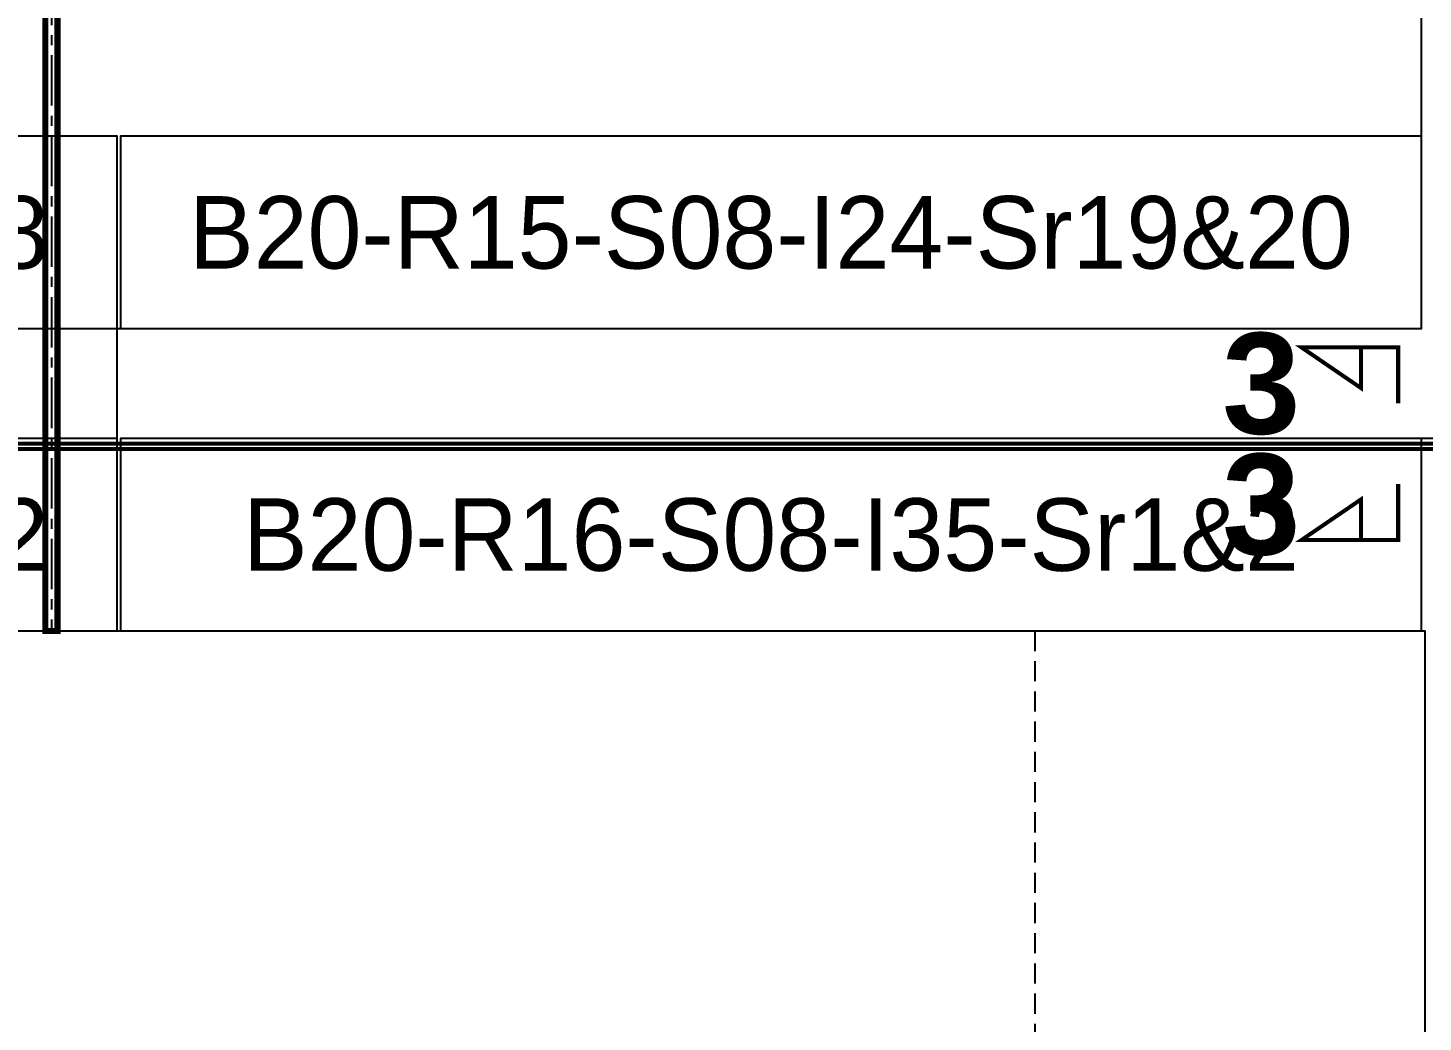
# Model space of a CAD drawing. Header units: metres. Extents: x 530144 to 530565, y 2673807 to 2674119.
# Drawn here: x 530368.83 to 530403.48, y 2673992.08 to 2674016.76 of the extents above; entities that cross this region are included whole.
import ezdxf
from ezdxf.enums import TextEntityAlignment as Align

# ---------------------------------------------------------------- set-up
doc = ezdxf.new("R2010")
doc.units = ezdxf.units.M
doc.linetypes.add('CENTER', pattern=[2, 1.25, -0.25, 0.25, -0.25])
doc.linetypes.add('DASHED', pattern=[0.75, 0.5, -0.25])
for name, color, linetype in [('DC Trench BL-20', 40, 'Continuous'), ('E-Inverter Grouping', 2, 'Continuous'), ('IDT', 7, 'Continuous'), ('LT Cable(AG) INV to LT Panel BL-20', 2, 'Continuous'), ('Messenger Wire-Block-20 (Master Path)', 30, 'Continuous'), ('Messenger Wire-Block-20 (MW Path)', 191, 'Continuous'), ('MMS Table Block-20', 8, 'Continuous'), ('Plan Line - DC BL-20', 40, 'Continuous'), ('Section Marking BL-20', 2, 'Continuous')]:
    doc.layers.add(name, color=color, linetype=linetype)
doc.styles.add('BoldTextStyle', font='arialbd.ttf')
doc.styles.get("Standard").update_dxf_attribs({"font": 'Adani Regular.ttf'})

# ---------------------------------------------------------------- blocks, each defined once
blk = doc.blocks.new('MMS Table (32.292 x 4.788)')
at = {"color": 0}
blk.add_lwpolyline([(0, -0.002), (0, 4.786), (32.292, 4.786), (32.292, -0.002)], close=True, dxfattribs=at)
at = {"color": 7}
blk.add_attdef('ID1', text='', height=1.8, dxfattribs=at).set_placement((16.146, 2.392), align=Align.MIDDLE_CENTER)
blk = doc.blocks.new('IDT')
at = {"layer": 'IDT', "color": 243, "linetype": 'DASHED'}
blk.add_lwpolyline([(45.5, 32.586), (45.5, -4.032), (0, -4.032), (0, 32.586)], close=True, dxfattribs=at)

msp = doc.modelspace()

# ---------------------------------------------------------------- linework, layer by layer
at = {"layer": 'DC Trench BL-20', "color": 40, "const_width": 0.15}
msp.add_lwpolyline([(530369.569, 2674044.077), (530369.269, 2674044.077), (530369.269, 2674001.789), (530369.569, 2674001.789)], close=True, dxfattribs=at)
at = {"layer": 'E-Inverter Grouping'}
for points in [[(530338.747, 2674044.077), (530403.431, 2674044.077), (530403.431, 2674009.289), (530371.039, 2674009.289), (530371.039, 2674001.789), (530338.747, 2674001.789)], [(530468.215, 2673971.789), (530403.531, 2673971.789), (530403.531, 2674001.789), (530371.139, 2674001.789), (530371.139, 2674006.577), (530468.215, 2674006.577)]]:
    msp.add_lwpolyline(points, close=True, dxfattribs=at)
at = {"layer": 'LT Cable(AG) INV to LT Panel BL-20', "color": 5}
for points in [[(530366.828, 2673987.402), (530363.321, 2673987.402, -0.414214), (530362.421, 2673988.302), (530362.421, 2673991.314, 0.221878), (530362.099, 2673992.004), (530355.476, 2673997.553, -0.221878), (530355.154, 2673998.243), (530355.154, 2673999.851, 0.029185), (530355.148, 2673999.956), (530355.059, 2674000.712, -0.029185), (530355.053, 2674000.817), (530355.053, 2674005.437, -0.414214), (530355.953, 2674006.337), (530498.069, 2674006.337, 0.414214), (530498.969, 2674007.237), (530498.969, 2674007.69)], [(530366.828, 2673987.427), (530363.346, 2673987.427, -0.414214), (530362.446, 2673988.327), (530362.446, 2673991.325, 0.221878), (530362.124, 2673992.015), (530355.501, 2673997.565, -0.221878), (530355.179, 2673998.255), (530355.179, 2673999.852, 0.029185), (530355.173, 2673999.957), (530355.084, 2674000.713, -0.029185), (530355.078, 2674000.818), (530355.078, 2674005.412, -0.414214), (530355.978, 2674006.312), (530404.337, 2674006.312, -0.414214), (530405.237, 2674005.412), (530405.237, 2673984.712, 0.414214), (530406.137, 2673983.812), (530433.285, 2673983.812, 0.414214), (530434.185, 2673984.712), (530434.185, 2673985.19)], [(530366.828, 2673987.452), (530363.371, 2673987.452, -0.414214), (530362.471, 2673988.352), (530362.471, 2673991.337, 0.221878), (530362.149, 2673992.027), (530355.526, 2673997.576, -0.221878), (530355.204, 2673998.266), (530355.204, 2673999.854, 0.029185), (530355.198, 2673999.958), (530355.109, 2674000.715, -0.029185), (530355.103, 2674000.82), (530355.103, 2674005.387, -0.414214), (530356.003, 2674006.287), (530404.312, 2674006.287, -0.414214), (530405.212, 2674005.387), (530405.212, 2673984.687, 0.414214), (530406.112, 2673983.787), (530498.069, 2673983.787, 0.414214), (530498.969, 2673984.687), (530498.969, 2673985.19)]]:
    msp.add_lwpolyline(points, format="xyb", dxfattribs=at)
at = {"layer": 'Messenger Wire-Block-20 (Master Path)'}
msp.add_lwpolyline([(530354.953, 2674006.437), (530500.607, 2674006.437)], dxfattribs=at)
at = {"layer": 'Messenger Wire-Block-20 (MW Path)', "const_width": 0.1}
msp.add_lwpolyline([(530354.953, 2674006.437), (530500.607, 2674006.437)], dxfattribs=at)
at = {"layer": 'Plan Line - DC BL-20', "color": 6, "linetype": 'CENTER'}
msp.add_lwpolyline([(530369.419, 2674044.077), (530369.419, 2674001.789)], dxfattribs=at)
at = {"layer": 'Section Marking BL-20', "color": 94, "lineweight": 35, "true_color": 0x00a500, "const_width": 0.1}
for points in [[(530402.862, 2674007.437), (530402.862, 2674008.827), (530400.462, 2674008.827), (530401.942, 2674007.817), (530401.942, 2674008.827)], [(530402.862, 2674005.437), (530402.862, 2674004.047), (530400.462, 2674004.047), (530401.942, 2674005.057), (530401.942, 2674004.047)]]:
    msp.add_lwpolyline(points, dxfattribs=at)

# ---------------------------------------------------------------- block references
at = {"layer": 'IDT', "color": 8, "rotation": 180}
msp.add_blockref('IDT', (530393.839, 2673997.759), dxfattribs=at)
at = {"layer": 'MMS Table Block-20'}
for p, values in [((530338.747, 2674009.291), {'ID1': 'B20-R15-S07-I24-Sr17&18'}), ((530371.139, 2674009.291), {'ID1': 'B20-R15-S08-I24-Sr19&20'}), ((530338.747, 2674001.791), {'ID1': 'B20-R16-S07-I24-Sr21&22'}), ((530371.139, 2674001.791), {'ID1': 'B20-R16-S08-I35-Sr1&2'})]:
    msp.add_blockref('MMS Table (32.292 x 4.788)', p, dxfattribs=at).add_auto_attribs(values)

# ---------------------------------------------------------------- texts
at = {"layer": 'Section Marking BL-20', "color": 94, "true_color": 0x00a500, "style": 'BoldTextStyle'}
for p in [(530399.462, 2674007.937), (530399.462, 2674004.937)]:
    msp.add_text('3', height=2.5, dxfattribs=at).set_placement(p, align=Align.MIDDLE_CENTER)

doc.saveas('drawing.dxf')
